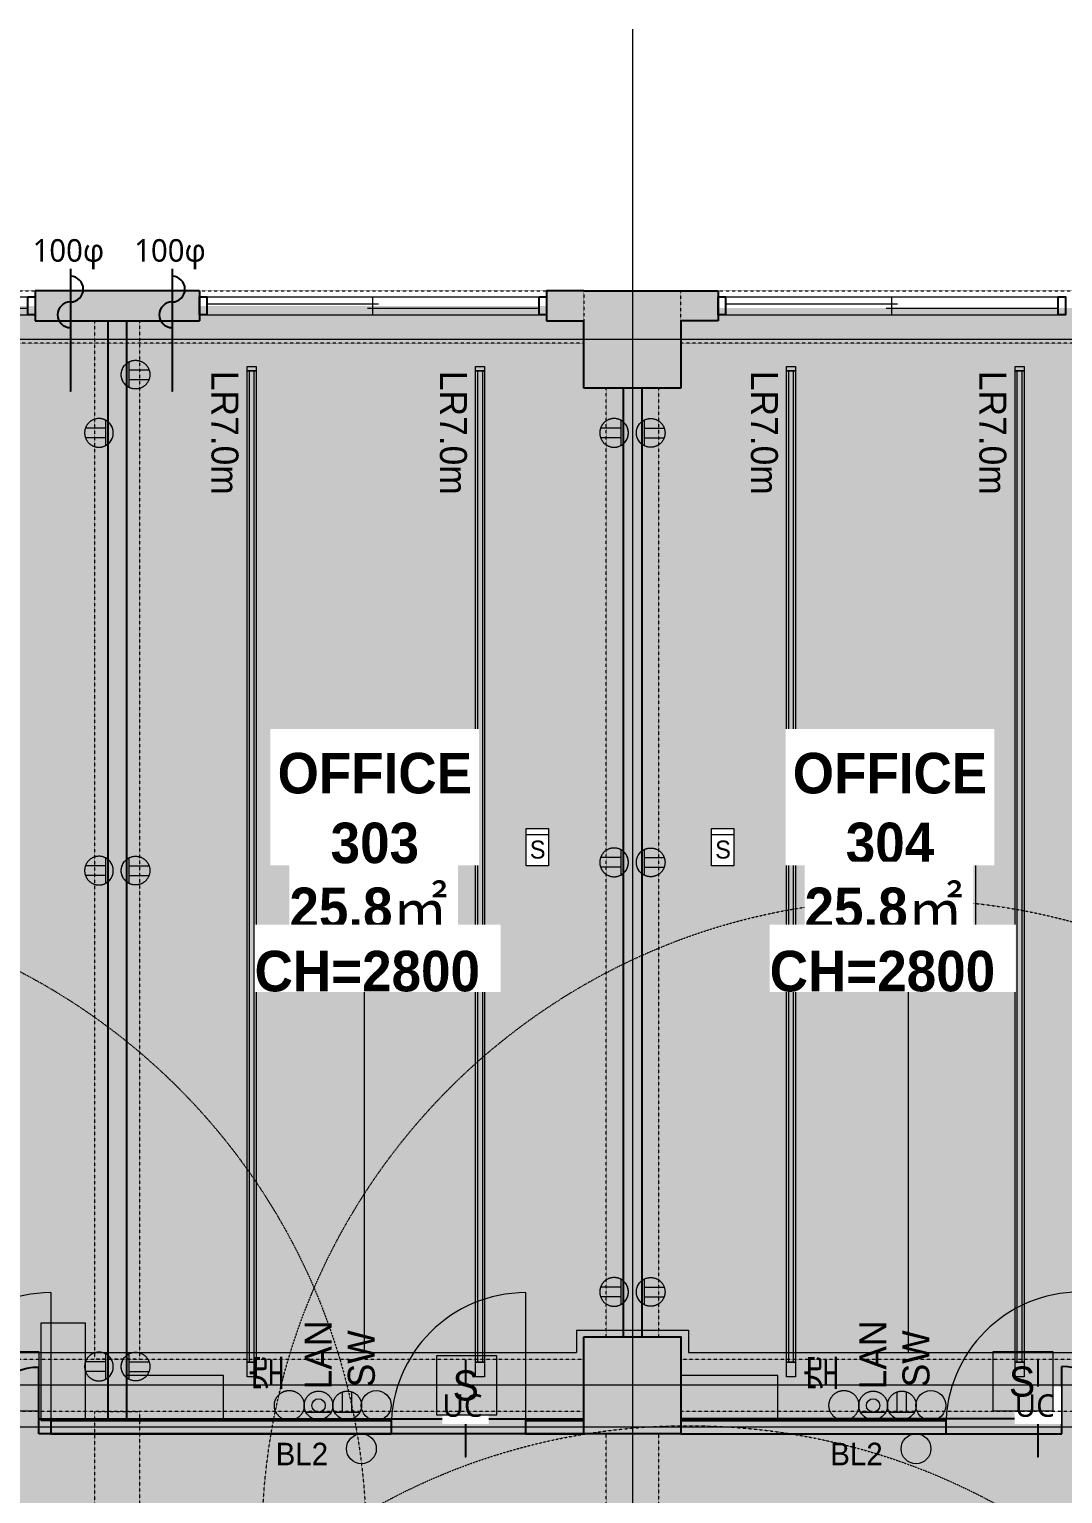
# Model space of a CAD drawing. Header units: millimetres. Extents: x -376000 to 292178, y -193032 to 188048.
# Drawn here: x -72068 to -65147, y 63123 to 72925 of the extents above; entities that cross this region are included whole.
import ezdxf

# ---------------------------------------------------------------- set-up
doc = ezdxf.new("R2010")
doc.units = ezdxf.units.MM
for name, pattern in [('VW-01 短破線', [2.116125, 1.058062, -1.058062]), ('ラインタイプ-1', [2.116531, 1.058062, -1.058469]), ('ラインタイプ-28', [1.058161, 0.705383, -0.352778]), ('ラインタイプ-6', [5.291531, 3.175, -1.058062, 0.352704, -0.705764])]:
    doc.linetypes.add(name, pattern=pattern)
for name, color, linetype, lineweight, true_color in [('02_0.25', 1, 'Continuous', 25, 0xff0000), ('03_0.15', 7, 'Continuous', 15, 0x990099), ('04_0.10', 7, 'Continuous', 9, 0x0099ff), ('05_0.05点線', 9, 'ラインタイプ-28', 5, 0x808080), ('06一点鎖線', 7, 'ラインタイプ-6', 9, 0x9999ff), ('08_ハッチ・色', 7, 'Continuous', 5, 0x888888)]:
    doc.layers.add(name, color=color, linetype=linetype, lineweight=lineweight, true_color=true_color)
for name, color, linetype, lineweight in [('02_既存平面-内部建具・サッシ', 7, 'Continuous', 18), ('07_文字・記号', 7, 'Continuous', 9), ('_セキュリティー (2D)', 7, 'Continuous', 5), ('_塗（エリア） (2D)', 7, 'Continuous', 5), ('_塗（壁） (2D)', 7, 'Continuous', 5), ('_天井プロット (2D)', 7, 'Continuous', 5), ('_平面図(既存部) (2D)', 7, 'Continuous', 5), ('_平面図（新設） (2D)', 7, 'Continuous', 5), ('_文字・記号 (2D)', 7, 'Continuous', 5), ('_梁 (2D)', 7, 'Continuous', 5), ('_給排水ガス (2D)', 7, 'Continuous', 5), ('_解体部 (2D)', 7, 'Continuous', 5), ('一般', 7, 'Continuous', 5), ('天伏図', 7, 'Continuous', 5)]:
    doc.layers.add(name, color=color, linetype=linetype, lineweight=lineweight)
doc.styles.add('Yu Gothic UI Semilight', font='Yu Gothic UI Semilight.ttf')
doc.styles.add('ＭＳ Ｐゴシック', font='MS PGothic.ttf')
doc.styles.add('ＭＳ Ｐゴシック (bold)', font='')
doc.styles.get('ＭＳ Ｐゴシック (bold)').set_extended_font_data('ＭＳ Ｐゴシック', bold=True)

# ---------------------------------------------------------------- blocks, each defined once
blk = doc.blocks.new('給排水ガス (2D)')
at = {"layer": '07_文字・記号', "color": 5, "lineweight": 18, "true_color": 0x0000ff}
for p, q in [((-69824.3, 66831.1), (-69824.3, 64068.2)), ((-66180.9, 66831.1), (-66180.9, 64068.2)), ((-68403.7, 64218.2), (-67653.7, 64218.2)), ((-68403.7, 64218.2), (-68403.7, 64068.2)), ((-67653.7, 64218.2), (-67653.7, 64068.2)), ((-74203.7, 64068.2), (-68403.7, 64068.2)), ((-67653.7, 64068.2), (-63948, 64068.2))]:
    blk.add_line(p, q, dxfattribs=at)
blk = doc.blocks.new('塗（エリア） (2D)')
at = {"layer": '08_ハッチ・色', "linetype": 'Continuous', "lineweight": 0, "true_color": 0x98d8ff, "transparency": 33554559}
for points in [[(-74928.7, 71073.6), (-71478.7, 71073.6), (-71478.7, 63568.6), (-74928.7, 63568.6)], [(-71478.7, 71073.6), (-68028.7, 71073.6), (-68028.7, 63568.6), (-71478.7, 63568.6)], [(-68028.7, 71058.6), (-64578.7, 71058.6), (-64578.7, 63568.6), (-68028.7, 63568.6)]]:
    blk.add_hatch(color=141, dxfattribs=at).paths.add_polyline_path(points)
at = {"layer": '08_ハッチ・色', "linetype": 'Continuous', "lineweight": 0, "true_color": 0xd9d2ae, "transparency": 33554559}
blk.add_hatch(color=9, dxfattribs=at).paths.add_polyline_path([(-80628.7, 63568.6), (-80628.7, 63568.6), (-80628.7, 65273.6), (-79028.7, 65273.6), (-79028.7, 63568.6), (-61391.2, 63568.6), (-61397.5, 67757), (-59260, 67757), (-59253.7, 65248.6), (-57028.7, 65248.6), (-57028.7, 65248.6), (-54053.7, 65248.6), (-54053.7, 63528.1), (-54028.7, 63528.1), (-54028.7, 61728.1), (-80628.7, 61728.1)])
blk = doc.blocks.new('塗（壁） (2D)')
at = {"layer": '02_0.25', "linetype": 'Continuous', "lineweight": 0, "true_color": 0xaaaaaa}
for points in [[(-72028.7, 70973.6), (-72028.7, 71173.6), (-70928.7, 71173.6), (-70928.7, 70973.6)], [(-68603.7, 70973.6), (-68603.7, 71173.6), (-68353.7, 71173.6), (-68353.7, 70973.6)], [(-68353.7, 71173.6), (-67703.7, 71173.6), (-67703.7, 70523.6), (-68353.7, 70523.6)], [(-67703.7, 70973.6), (-67703.7, 71173.6), (-67453.7, 71173.6), (-67453.7, 70973.6)], [(-68353.7, 64173.6), (-67703.7, 64173.6), (-67703.7, 63523.6), (-68353.7, 63523.6)]]:
    blk.add_hatch(color=253, dxfattribs=at).paths.add_polyline_path(points)
at = {"layer": '08_ハッチ・色', "linetype": 'Continuous', "lineweight": 0}
for points in [[(-71541.2, 70973.6), (-71416.2, 70973.6), (-71416.2, 63613.6), (-71541.2, 63613.6)], [(-68091.2, 70523.6), (-67966.2, 70523.6), (-67966.2, 64173.6), (-68091.2, 64173.6)]]:
    blk.add_hatch(color=120, dxfattribs=at).paths.add_polyline_path(points)
at = {"layer": '02_0.25', "flags": 128}
blk.add_lwpolyline([(-68353.7, 64173.6), (-67703.7, 64173.6), (-67703.7, 63523.6), (-68353.7, 63523.6)], close=True, dxfattribs=at)
at = {"layer": '08_ハッチ・色', "color": 141}
for points in [[(-69643.7, 63523.6), (-69643.7, 63613.6), (-71923.7, 63523.6), (-71923.7, 63613.6)], [(-68353.7, 63523.6), (-68353.7, 63613.6), (-68743.7, 63523.6), (-68743.7, 63613.6)], [(-65929.3, 63523.6), (-65929.3, 63613.6), (-67703.7, 63523.6), (-67703.7, 63613.6)]]:
    blk.add_solid(points, dxfattribs=at)
blk = doc.blocks.new('グループ-31')
at = {"layer": '02_0.25', "flags": 128}
for points in [[(-1162.5, 60), (-1113.1, 60), (-1113.1, -60), (-1162.5, -60)], [(1113.1, 60), (1162.5, 60), (1162.5, -60), (1113.1, -60)]]:
    blk.add_lwpolyline(points, close=True, dxfattribs=at)
at = {"layer": '03_0.15'}
for p, q in [((-1113.1, 15), (37, 15)), ((0, -60), (0, 60)), ((-37, -15), (1113.1, -15))]:
    blk.add_line(p, q, dxfattribs=at)
at = {"layer": '04_0.10'}
for p, q in [((-1113.1, 60), (1113.1, 60)), ((-1113.1, -60), (1113.1, -60))]:
    blk.add_line(p, q, dxfattribs=at)
blk = doc.blocks.new('シンボル-2')
at = {"layer": '02_0.25', "color": 7}
blk.add_blockref('グループ-31', (0, 0), dxfattribs=at)
blk = doc.blocks.new('平面図(既存部) (2D)')
at = {"layer": '02_0.25'}
for p, q in [((-72028.728, 71173.559), (-72028.728, 70973.559)), ((-70928.728, 71173.559), (-72028.728, 71173.559)), ((-70928.728, 71173.559), (-70928.728, 70973.559)), ((-68603.728, 71173.559), (-68603.728, 70973.559)), ((-68353.728, 71173.559), (-68603.728, 71173.559)), ((-68353.728, 71173.559), (-67703.728, 71173.559)), ((-67703.728, 71173.559), (-67453.728, 71173.559)), ((-67453.728, 71173.559), (-67453.728, 70973.559)), ((-72028.728, 70973.559), (-70928.728, 70973.559)), ((-68603.728, 70973.559), (-68353.728, 70973.559)), ((-68353.342, 70523.559), (-68353.728, 70973.559)), ((-67453.728, 70973.559), (-67703.728, 70973.559)), ((-67703.728, 70973.559), (-67703.728, 70523.559)), ((-67703.728, 70523.559), (-68353.342, 70523.559)), ((-68353.342, 63523.559), (-68353.728, 64173.559)), ((-68353.728, 64173.559), (-67703.728, 64173.559)), ((-67703.728, 64173.559), (-67703.728, 63523.559)), ((-67703.728, 63523.559), (-68353.342, 63523.559))]:
    blk.add_line(p, q, dxfattribs=at)
at = {"layer": '06一点鎖線'}
for p, q in [((-68028.728, 72925.18), (-68028.728, 54925.18)), ((-50528.728, 70848.559), (-85528.728, 70848.559)), ((-50528.728, 63848.559), (-85528.728, 63848.559)), ((-50528.728, 63568.559), (-85528.728, 63568.559))]:
    blk.add_line(p, q, dxfattribs=at)
at = {"layer": '04_0.10', "color": 7}
for p in [(-73191.228, 71073.559), (-69766.228, 71073.559), (-66291.228, 71073.559)]:
    blk.add_blockref('シンボル-2', p, dxfattribs=at)
blk = doc.blocks.new('解体部 (2D)')
at = {"layer": '02_0.25'}
for p, q in [((-72003.342, 63568.559), (-72003.342, 63968.559)), ((-65153.728, 63573.559), (-65153.728, 63973.559)), ((-72003.342, 63523.559), (-72003.342, 63623.559)), ((-72003.342, 63623.559), (-68353.342, 63623.559)), ((-65153.728, 63623.559), (-67703.728, 63623.559)), ((-65153.728, 63523.559), (-65153.728, 63623.559)), ((-68353.342, 63523.559), (-72003.342, 63523.559)), ((-67703.728, 63523.559), (-65153.728, 63523.559))]:
    blk.add_line(p, q, dxfattribs=at)
for centre, start, end in [((-72003.342, 63568.559), 90, 180), ((-65153.728, 63573.559), 0, 90)]:
    blk.add_arc(centre, 400, start, end, dxfattribs=at)
blk = doc.blocks.new('グループ-460')
at = {"layer": '04_0.10'}
blk.add_line((-71923.7, 64468.6), (-71923.7, 63568.6), dxfattribs=at)
blk.add_arc((-71923.7, 63568.6), 900, 90, 180, dxfattribs=at)
blk = doc.blocks.new('グループ-461')
at = {"layer": '04_0.10'}
blk.add_line((-68743.7, 64468.6), (-68743.7, 63568.6), dxfattribs=at)
blk.add_arc((-68743.7, 63568.6), 900, 90, 180, dxfattribs=at)
blk = doc.blocks.new('グループ-462')
at = {"layer": '04_0.10'}
blk.add_line((-65029.3, 64473.1), (-65029.3, 63573.1), dxfattribs=at)
blk.add_arc((-65029.3, 63573.1), 900, 90, 180, dxfattribs=at)
blk = doc.blocks.new('平面図（新設） (2D)')
at = {"layer": '02_0.25'}
for p, q in [((-71541.228, 70973.559), (-71541.228, 63613.559)), ((-71416.228, 70973.559), (-71416.228, 63613.559)), ((-68091.228, 70523.559), (-68091.228, 64173.559)), ((-67966.228, 70523.559), (-67966.228, 64173.559)), ((-71923.728, 63613.559), (-71923.728, 63523.559)), ((-71923.728, 63613.559), (-69643.728, 63613.559)), ((-71923.728, 63523.559), (-69643.728, 63523.559)), ((-69643.728, 63613.559), (-69643.728, 63523.559)), ((-68743.728, 63613.559), (-68743.728, 63523.559)), ((-68743.728, 63613.559), (-68353.728, 63613.559)), ((-68743.728, 63523.559), (-68353.728, 63523.559)), ((-67703.728, 63613.559), (-65929.302, 63613.559)), ((-67703.728, 63523.559), (-65929.302, 63523.559)), ((-65929.302, 63613.703), (-65929.302, 63523.703))]:
    blk.add_line(p, q, dxfattribs=at)
at = {"layer": '04_0.10'}
for name in ['グループ-460', 'グループ-461', 'グループ-462']:
    blk.add_blockref(name, (0, 0), dxfattribs=at)
blk = doc.blocks.new('LR4m')
at = {"layer": '07_文字・記号', "color": 160, "linetype": 'Continuous', "lineweight": 5, "true_color": 0x003dff, "transparency": 33554687, "flags": 128}
for points in [[(47.5, 4945), (47.5, 5045), (107.5, 5045), (107.5, 4945)], [(47.5, -1690), (47.5, 4945), (107.5, 4945), (107.5, -1690)], [(62.5, -1690), (62.5, 4945), (92.5, 4945), (92.5, -1690)], [(47.5, -1720), (47.5, -1690), (107.5, -1690), (107.5, -1720)]]:
    blk.add_lwpolyline(points, close=True, dxfattribs=at)
at = {"layer": '07_文字・記号', "color": 160, "true_color": 0x003dff, "insert": (257.4, -1275), "char_height": 180.91, "attachment_point": 5, "rotation": 90, "line_spacing_factor": 1.007907, "style": 'ＭＳ Ｐゴシック'}
blk.add_mtext('LR7.0m', dxfattribs=at)
blk = doc.blocks.new('新規分電盤')
at = {"layer": '07_文字・記号', "linetype": 'Continuous', "lineweight": 0, "transparency": 33554687}
blk.add_hatch(color=140, dxfattribs=at).paths.add_polyline_path([(-325, 150), (325, 150), (325, -150), (-325, -150)])
at = {"layer": '07_文字・記号', "color": 7, "linetype": 'Continuous', "lineweight": 5, "transparency": 33554687, "flags": 128}
blk.add_lwpolyline([(-325, 150), (325, 150), (325, -150), (-325, -150)], close=True, dxfattribs=at)
at = {"layer": '07_文字・記号', "color": 7, "linetype": 'Continuous', "lineweight": 5, "transparency": 33554687}
blk.add_solid([(325, -150), (325, 150), (-325, -150)], dxfattribs=at)
blk = doc.blocks.new('2口コンセント')
at = {"layer": '07_文字・記号', "linetype": 'Continuous', "lineweight": 0, "true_color": 0x63c3ff}
blk.add_hatch(color=151, dxfattribs=at).paths.add_polyline_path([(96, 0), (95.8, -6.4), (95.2, -12.6), (94.2, -18.8), (92.8, -24.9), (91, -30.8), (88.8, -36.6), (86.2, -42.4), (83.1, -48), (79.8, -53.4), (76.1, -58.5), (72.2, -63.4), (67.9, -67.9), (63.4, -72.2), (58.5, -76.1), (53.4, -79.8), (48, -83.1), (42.4, -86.2), (36.6, -88.8), (30.8, -91), (24.9, -92.8), (18.8, -94.2), (12.6, -95.2), (6.4, -95.8), (0, -96), (-6.4, -95.8), (-12.6, -95.2), (-18.8, -94.2), (-24.9, -92.8), (-30.8, -91), (-36.6, -88.8), (-42.4, -86.2), (-48, -83.1), (-53.4, -79.8), (-58.5, -76.1), (-63.4, -72.2), (-67.9, -67.9), (-72.2, -63.4), (-76.1, -58.5), (-79.8, -53.4), (-83.1, -48), (-86.2, -42.4), (-88.8, -36.6), (-91, -30.8), (-92.8, -24.9), (-94.2, -18.8), (-95.2, -12.6), (-95.8, -6.4), (-96, 0), (-95.8, 6.4), (-95.2, 12.6), (-94.2, 18.8), (-92.8, 24.9), (-91, 30.8), (-88.8, 36.6), (-86.2, 42.4), (-83.1, 48), (-79.8, 53.4), (-76.1, 58.5), (-72.2, 63.4), (-67.9, 67.9), (-63.4, 72.2), (-58.5, 76.1), (-53.4, 79.8), (-48, 83.1), (-42.4, 86.2), (-36.6, 88.8), (-30.8, 91), (-24.9, 92.8), (-18.8, 94.2), (-12.6, 95.2), (-6.4, 95.8), (0, 96), (6.4, 95.8), (12.6, 95.2), (18.8, 94.2), (24.9, 92.8), (30.8, 91), (36.6, 88.8), (42.4, 86.2), (48, 83.1), (53.4, 79.8), (58.5, 76.1), (63.4, 72.2), (67.9, 67.9), (72.2, 63.4), (76.1, 58.5), (79.8, 53.4), (83.1, 48), (86.2, 42.4), (88.8, 36.6), (91, 30.8), (92.8, 24.9), (94.2, 18.8), (95.2, 12.6), (95.8, 6.4)])
at = {"layer": '07_文字・記号', "linetype": 'Continuous', "lineweight": 0}
h = blk.add_hatch(color=7, dxfattribs=at)
edge = h.paths.add_edge_path()
edge.add_arc((0, 0), 96, 27.81814, 90)
edge.add_arc((0, 0), 96, 90, 152.18186)
edge.add_line((-84.9, 44.8), (84.9, 44.8))
at = {"layer": '07_文字・記号', "color": 7, "linetype": 'Continuous', "lineweight": 5}
for p, q in [((-32, 44.8), (-32, -90.5)), ((32, 44.8), (32, -90.5))]:
    blk.add_line(p, q, dxfattribs=at)
at = {"layer": '07_文字・記号', "color": 7, "linetype": 'Continuous', "lineweight": 5, "flags": 128}
blk.add_lwpolyline([(84.9, 44.8, 0.278179), (0, 96, 0.278179), (-84.9, 44.8), (84.9, 44.8)], format="xyb", close=True, dxfattribs=at)
at = {"layer": '07_文字・記号', "color": 7, "linetype": 'Continuous', "lineweight": 5}
blk.add_open_spline([(96, 0), (96, -25.7), (70.3, -70.3), (25.7, -96), (-25.7, -96), (-70.3, -70.3), (-96, -25.7), (-96, 25.7), (-70.3, 70.3), (-25.7, 96), (25.7, 96), (70.3, 70.3), (96, 25.7), (96, 0)], degree=2, dxfattribs=at)
blk = doc.blocks.new('グループ-1166')
at = {"layer": '07_文字・記号', "linetype": 'Continuous', "lineweight": 0, "true_color": 0x02abea}
blk.add_hatch(color=140, dxfattribs=at).paths.add_polyline_path([(-450, 450), (450, 450), (450, -450), (-450, -450)])
at = {"layer": '07_文字・記号'}
for p, q in [((-427.7, 409.5), (-427.7, -409.5)), ((409.7, 427.5), (-409.7, 427.5)), ((0, -409.5), (0, 409.5)), ((427.7, -409.5), (427.7, 409.5)), ((270.1, 355.5), (-270.1, 355.5)), ((-355.6, 270), (-355.6, -270)), ((355.6, 270), (355.6, -270)), ((409.7, 0), (-409.7, 0)), ((270.1, -355.5), (-270.1, -355.5)), ((409.7, -427.5), (-409.7, -427.5))]:
    blk.add_line(p, q, dxfattribs=at)
at = {"layer": '07_文字・記号', "flags": 128}
blk.add_lwpolyline([(-450, 450), (450, 450), (450, -450), (-450, -450)], close=True, dxfattribs=at)
for points in [[(-409.7, 427.5, 0.198861), (-422.4, 422.3, 0.198934), (-427.7, 409.5)], [(-409.7, 427.5, 0.414132), (-427.7, 409.5), (-427.7, -409.5)], [(427.7, 409.5, 0.414296), (409.7, 427.5), (-409.7, 427.5)], [(427.7, 409.5, 0.198964), (422.4, 422.3, 0.198891), (409.7, 427.5)], [(409.7, -427.5, 0.414132), (427.7, -409.5), (427.7, 409.5)], [(-427.7, -409.5, 0.198964), (-422.4, -422.3, 0.198891), (-409.7, -427.5)], [(-427.7, -409.5, 0.198964), (-422.4, -422.3, 0.198891), (-409.7, -427.5)], [(-427.7, -409.5, 0.414296), (-409.7, -427.5), (409.7, -427.5)], [(409.7, -427.5, 0.198861), (422.4, -422.3, 0.198934), (427.7, -409.5)]]:
    blk.add_lwpolyline(points, format="xyb", dxfattribs=at)
at = {"layer": '07_文字・記号', "insert": (0, 237.6), "char_height": 1.51, "attachment_point": 2, "line_spacing_factor": 0.99804, "style": 'ＭＳ Ｐゴシック'}
blk.add_mtext('AC', dxfattribs=at)
blk = doc.blocks.new('シンボル-5')
at = {"layer": '07_文字・記号'}
blk.add_blockref('グループ-1166', (0, 0), dxfattribs=at)
blk = doc.blocks.new('グループ-1203')
at = {"color": 255, "linetype": 'Continuous', "lineweight": 5}
blk.add_wipeout([(-68740, 67576.1), (-68590, 67576.1), (-68590, 67326.1), (-68740, 67326.1)], dxfattribs=at).dxf.layer = '天伏図'
at = {"layer": '天伏図', "color": 82, "linetype": 'Continuous', "lineweight": 5, "true_color": 0x1ade00}
blk.add_line((-68740, 67535), (-68590, 67535), dxfattribs=at)
at = {"layer": '天伏図', "color": 82, "linetype": 'Continuous', "lineweight": 5, "true_color": 0x1ade00, "flags": 128}
blk.add_lwpolyline([(-68740, 67576.1), (-68590, 67576.1), (-68590, 67326.1), (-68740, 67326.1)], close=True, dxfattribs=at)
at = {"layer": '天伏図', "color": 82, "true_color": 0x1ade00, "insert": (-68715.9, 67494.7), "char_height": 120.6, "attachment_point": 1, "line_spacing_factor": 1.006145, "style": 'ＭＳ Ｐゴシック'}
blk.add_mtext('S', dxfattribs=at)
blk = doc.blocks.new('グループ-1204')
at = {"color": 255, "linetype": 'Continuous', "lineweight": 5}
blk.add_wipeout([(-67498.5, 67576.1), (-67348.5, 67576.1), (-67348.5, 67326.1), (-67498.5, 67326.1)], dxfattribs=at).dxf.layer = '天伏図'
at = {"layer": '天伏図', "color": 82, "linetype": 'Continuous', "lineweight": 5, "true_color": 0x1ade00}
blk.add_line((-67498.5, 67535), (-67348.5, 67535), dxfattribs=at)
at = {"layer": '天伏図', "color": 82, "linetype": 'Continuous', "lineweight": 5, "true_color": 0x1ade00, "flags": 128}
blk.add_lwpolyline([(-67498.5, 67576.1), (-67348.5, 67576.1), (-67348.5, 67326.1), (-67498.5, 67326.1)], close=True, dxfattribs=at)
at = {"layer": '天伏図', "color": 82, "true_color": 0x1ade00, "insert": (-67474.5, 67494.7), "char_height": 120.6, "attachment_point": 1, "line_spacing_factor": 1.006145, "style": 'ＭＳ Ｐゴシック'}
blk.add_mtext('S', dxfattribs=at)
blk = doc.blocks.new('グループ-1288')
at = {"layer": '07_文字・記号', "linetype": 'Continuous', "lineweight": 0, "true_color": 0x63c3ff}
blk.add_hatch(color=151, dxfattribs=at).paths.add_polyline_path([(-66320.3, 63713.6), (-66320.5, 63719.9), (-66321.1, 63726.2), (-66322.1, 63732.4), (-66323.5, 63738.4), (-66325.3, 63744.4), (-66327.5, 63750.2), (-66330.2, 63755.9), (-66333.2, 63761.6), (-66336.5, 63767), (-66340.2, 63772.1), (-66344.1, 63776.9), (-66348.4, 63781.5), (-66352.9, 63785.7), (-66357.8, 63789.7), (-66362.9, 63793.3), (-66368.3, 63796.7), (-66373.9, 63799.7), (-66379.7, 63802.3), (-66385.5, 63804.5), (-66391.4, 63806.3), (-66397.5, 63807.8), (-66403.7, 63808.8), (-66409.9, 63809.4), (-66416.3, 63809.6), (-66422.7, 63809.4), (-66428.9, 63808.8), (-66435.1, 63807.8), (-66441.2, 63806.3), (-66447.1, 63804.5), (-66452.9, 63802.3), (-66458.7, 63799.7), (-66464.3, 63796.7), (-66469.7, 63793.3), (-66474.9, 63789.7), (-66479.7, 63785.7), (-66484.2, 63781.5), (-66488.5, 63776.9), (-66492.4, 63772.1), (-66496.1, 63767), (-66499.4, 63761.6), (-66502.5, 63755.9), (-66505.1, 63750.2), (-66507.3, 63744.4), (-66509.1, 63738.4), (-66510.5, 63732.4), (-66511.5, 63726.2), (-66512.1, 63719.9), (-66512.3, 63713.6), (-66512.1, 63707.2), (-66511.5, 63700.9), (-66510.5, 63694.8), (-66509.1, 63688.7), (-66507.3, 63682.8), (-66505.1, 63676.9), (-66502.5, 63671.2), (-66499.4, 63665.6), (-66496.1, 63660.1), (-66492.4, 63655), (-66488.5, 63650.2), (-66484.2, 63645.6), (-66479.7, 63641.4), (-66474.9, 63637.4), (-66469.7, 63633.8), (-66464.3, 63630.4), (-66458.7, 63627.4), (-66452.9, 63624.8), (-66447.1, 63622.6), (-66441.2, 63620.8), (-66435.1, 63619.4), (-66428.9, 63618.4), (-66422.7, 63617.8), (-66416.3, 63617.6), (-66409.9, 63617.8), (-66403.7, 63618.4), (-66397.5, 63619.4), (-66391.4, 63620.8), (-66385.5, 63622.6), (-66379.7, 63624.8), (-66373.9, 63627.4), (-66368.3, 63630.4), (-66362.9, 63633.8), (-66357.8, 63637.4), (-66352.9, 63641.4), (-66348.4, 63645.6), (-66344.1, 63650.2), (-66340.2, 63655), (-66336.5, 63660.1), (-66333.2, 63665.6), (-66330.2, 63671.2), (-66327.5, 63676.9), (-66325.3, 63682.8), (-66323.5, 63688.7), (-66322.1, 63694.8), (-66321.1, 63700.9), (-66320.5, 63707.2)])
at = {"layer": '07_文字・記号', "linetype": 'Continuous', "lineweight": 0}
h = blk.add_hatch(color=7, dxfattribs=at)
edge = h.paths.add_edge_path()
edge.add_arc((-66416.3, 63713.6), 96, 270, 332.18186, ccw=False)
edge.add_arc((-66416.3, 63713.6), 96, 207.81814, 270, ccw=False)
edge.add_line((-66501.2, 63668.8), (-66331.4, 63668.8))
at = {"layer": '07_文字・記号', "color": 7, "linetype": 'Continuous', "lineweight": 5, "flags": 128}
blk.add_lwpolyline([(-66331.4, 63668.8, -0.278179), (-66416.3, 63617.6, -0.278179), (-66501.2, 63668.8), (-66331.4, 63668.8)], format="xyb", close=True, dxfattribs=at)
at = {"layer": '07_文字・記号', "color": 7, "linetype": 'Continuous', "lineweight": 5, "transparency": 33554687}
blk.add_circle((-66416.3, 63713.6), 44.8, dxfattribs=at)
at = {"layer": '07_文字・記号', "color": 7, "linetype": 'Continuous', "lineweight": 5}
blk.add_open_spline([(-66320.3, 63713.6), (-66320.3, 63739.3), (-66346, 63783.8), (-66390.6, 63809.6), (-66442, 63809.6), (-66486.6, 63783.8), (-66512.3, 63739.3), (-66512.3, 63687.8), (-66486.6, 63643.3), (-66442, 63617.6), (-66390.6, 63617.6), (-66346, 63643.3), (-66320.3, 63687.8), (-66320.3, 63713.6)], degree=2, dxfattribs=at)
at = {"layer": '一般', "color": 7, "transparency": 33554687, "insert": (-66508.8, 63821.1), "char_height": 180.91, "attachment_point": 1, "rotation": 90, "line_spacing_factor": 1.007907, "style": 'ＭＳ Ｐゴシック'}
blk.add_mtext('LAN', dxfattribs=at)
blk = doc.blocks.new('グループ-1289')
at = {"layer": '07_文字・記号', "linetype": 'Continuous', "lineweight": 0, "true_color": 0x63c3ff}
blk.add_hatch(color=151, dxfattribs=at).paths.add_polyline_path([(-66512.3, 63713.6), (-66512.5, 63720.2), (-66513.1, 63726.7), (-66514.2, 63733.2), (-66515.7, 63739.5), (-66517.5, 63745.7), (-66519.8, 63751.7), (-66522.6, 63757.7), (-66525.7, 63763.6), (-66529.2, 63769.2), (-66533, 63774.5), (-66537.1, 63779.6), (-66541.6, 63784.3), (-66546.3, 63788.7), (-66551.3, 63792.9), (-66556.7, 63796.7), (-66562.3, 63800.2), (-66568.2, 63803.3), (-66574.1, 63806), (-66580.2, 63808.3), (-66586.4, 63810.2), (-66592.7, 63811.7), (-66599.1, 63812.7), (-66605.7, 63813.3), (-66612.3, 63813.6), (-66618.9, 63813.3), (-66625.5, 63812.7), (-66631.9, 63811.7), (-66638.2, 63810.2), (-66644.4, 63808.3), (-66650.5, 63806), (-66656.4, 63803.3), (-66662.3, 63800.2), (-66668, 63796.7), (-66673.3, 63792.9), (-66678.3, 63788.7), (-66683.1, 63784.3), (-66687.5, 63779.6), (-66691.6, 63774.5), (-66695.4, 63769.2), (-66698.9, 63763.6), (-66702, 63757.7), (-66704.8, 63751.7), (-66707.1, 63745.7), (-66709, 63739.5), (-66710.4, 63733.2), (-66711.5, 63726.7), (-66712.1, 63720.2), (-66712.3, 63713.6), (-66712.1, 63706.9), (-66711.5, 63700.4), (-66710.4, 63694), (-66709, 63687.7), (-66707.1, 63681.5), (-66704.8, 63675.4), (-66702, 63669.4), (-66698.9, 63663.6), (-66695.4, 63657.9), (-66691.6, 63652.6), (-66687.5, 63647.5), (-66683.1, 63642.8), (-66678.3, 63638.4), (-66673.3, 63634.3), (-66668, 63630.5), (-66662.3, 63627), (-66656.4, 63623.8), (-66650.5, 63621.1), (-66644.4, 63618.8), (-66638.2, 63616.9), (-66631.9, 63615.4), (-66625.5, 63614.4), (-66618.9, 63613.8), (-66612.3, 63613.6), (-66605.7, 63613.8), (-66599.1, 63614.4), (-66592.7, 63615.4), (-66586.4, 63616.9), (-66580.2, 63618.8), (-66574.1, 63621.1), (-66568.2, 63623.8), (-66562.3, 63627), (-66556.7, 63630.5), (-66551.3, 63634.3), (-66546.3, 63638.4), (-66541.6, 63642.8), (-66537.1, 63647.5), (-66533, 63652.6), (-66529.2, 63657.9), (-66525.7, 63663.6), (-66522.6, 63669.4), (-66519.8, 63675.4), (-66517.5, 63681.5), (-66515.7, 63687.7), (-66514.2, 63694), (-66513.1, 63700.4), (-66512.5, 63706.9)])
at = {"layer": '07_文字・記号', "color": 7, "lineweight": 5}
blk.add_open_spline([(-66512.3, 63713.6), (-66512.3, 63740.4), (-66539.1, 63786.8), (-66585.5, 63813.6), (-66639.1, 63813.6), (-66685.5, 63786.8), (-66712.3, 63740.4), (-66712.3, 63686.8), (-66685.5, 63640.4), (-66639.1, 63613.6), (-66585.5, 63613.6), (-66539.1, 63640.4), (-66512.3, 63686.8), (-66512.3, 63713.6)], degree=2, dxfattribs=at)
at = {"layer": '一般', "color": 7, "transparency": 33554687, "insert": (-66851.3, 63808.6), "char_height": 180.9, "attachment_point": 1, "rotation": 90, "line_spacing_factor": 1.007907, "style": 'ＭＳ Ｐゴシック'}
blk.add_mtext('空', dxfattribs=at)
blk = doc.blocks.new('グループ-1290')
at = {"layer": '07_文字・記号', "linetype": 'Continuous', "lineweight": 0, "true_color": 0x63c3ff}
blk.add_hatch(color=151, dxfattribs=at).paths.add_polyline_path([(-70034.7, 63713.6), (-70034.9, 63719.9), (-70035.5, 63726.2), (-70036.5, 63732.4), (-70037.9, 63738.4), (-70039.8, 63744.4), (-70042, 63750.2), (-70044.6, 63755.9), (-70047.6, 63761.6), (-70051, 63767), (-70054.6, 63772.1), (-70058.6, 63776.9), (-70062.8, 63781.5), (-70067.3, 63785.7), (-70072.2, 63789.7), (-70077.3, 63793.3), (-70082.7, 63796.7), (-70088.4, 63799.7), (-70094.1, 63802.3), (-70099.9, 63804.5), (-70105.9, 63806.3), (-70111.9, 63807.8), (-70118.1, 63808.8), (-70124.4, 63809.4), (-70130.7, 63809.6), (-70137.1, 63809.4), (-70143.4, 63808.8), (-70149.5, 63807.8), (-70155.6, 63806.3), (-70161.5, 63804.5), (-70167.4, 63802.3), (-70173.1, 63799.7), (-70178.7, 63796.7), (-70184.2, 63793.3), (-70189.3, 63789.7), (-70194.1, 63785.7), (-70198.7, 63781.5), (-70202.9, 63776.9), (-70206.8, 63772.1), (-70210.5, 63767), (-70213.9, 63761.6), (-70216.9, 63755.9), (-70219.5, 63750.2), (-70221.7, 63744.4), (-70223.5, 63738.4), (-70224.9, 63732.4), (-70225.9, 63726.2), (-70226.5, 63719.9), (-70226.7, 63713.6), (-70226.5, 63707.2), (-70225.9, 63700.9), (-70224.9, 63694.8), (-70223.5, 63688.7), (-70221.7, 63682.8), (-70219.5, 63676.9), (-70216.9, 63671.2), (-70213.9, 63665.6), (-70210.5, 63660.1), (-70206.8, 63655), (-70202.9, 63650.2), (-70198.7, 63645.6), (-70194.1, 63641.4), (-70189.3, 63637.4), (-70184.2, 63633.8), (-70178.7, 63630.4), (-70173.1, 63627.4), (-70167.4, 63624.8), (-70161.5, 63622.6), (-70155.6, 63620.8), (-70149.5, 63619.4), (-70143.4, 63618.4), (-70137.1, 63617.8), (-70130.7, 63617.6), (-70124.4, 63617.8), (-70118.1, 63618.4), (-70111.9, 63619.4), (-70105.9, 63620.8), (-70099.9, 63622.6), (-70094.1, 63624.8), (-70088.4, 63627.4), (-70082.7, 63630.4), (-70077.3, 63633.8), (-70072.2, 63637.4), (-70067.3, 63641.4), (-70062.8, 63645.6), (-70058.6, 63650.2), (-70054.6, 63655), (-70051, 63660.1), (-70047.6, 63665.6), (-70044.6, 63671.2), (-70042, 63676.9), (-70039.8, 63682.8), (-70037.9, 63688.7), (-70036.5, 63694.8), (-70035.5, 63700.9), (-70034.9, 63707.2)])
at = {"layer": '07_文字・記号', "linetype": 'Continuous', "lineweight": 0}
h = blk.add_hatch(color=7, dxfattribs=at)
edge = h.paths.add_edge_path()
edge.add_arc((-70130.7, 63713.6), 96, 270, 332.18186, ccw=False)
edge.add_arc((-70130.7, 63713.6), 96, 207.81814, 270, ccw=False)
edge.add_line((-70215.6, 63668.8), (-70045.8, 63668.8))
at = {"layer": '07_文字・記号', "color": 7, "linetype": 'Continuous', "lineweight": 5, "flags": 128}
blk.add_lwpolyline([(-70045.8, 63668.8, -0.278179), (-70130.7, 63617.6, -0.278179), (-70215.6, 63668.8), (-70045.8, 63668.8)], format="xyb", close=True, dxfattribs=at)
at = {"layer": '07_文字・記号', "color": 7, "linetype": 'Continuous', "lineweight": 5, "transparency": 33554687}
blk.add_circle((-70130.7, 63713.6), 44.8, dxfattribs=at)
at = {"layer": '07_文字・記号', "color": 7, "linetype": 'Continuous', "lineweight": 5}
blk.add_open_spline([(-70034.7, 63713.6), (-70034.7, 63739.3), (-70060.5, 63783.8), (-70105, 63809.6), (-70156.5, 63809.6), (-70201, 63783.8), (-70226.7, 63739.3), (-70226.7, 63687.8), (-70201, 63643.3), (-70156.5, 63617.6), (-70105, 63617.6), (-70060.5, 63643.3), (-70034.7, 63687.8), (-70034.7, 63713.6)], degree=2, dxfattribs=at)
at = {"layer": '一般', "color": 7, "transparency": 33554687, "insert": (-70223.2, 63821.1), "char_height": 180.91, "attachment_point": 1, "rotation": 90, "line_spacing_factor": 1.007907, "style": 'ＭＳ Ｐゴシック'}
blk.add_mtext('LAN', dxfattribs=at)
blk = doc.blocks.new('グループ-1291')
at = {"layer": '07_文字・記号', "linetype": 'Continuous', "lineweight": 0, "true_color": 0x63c3ff}
blk.add_hatch(color=151, dxfattribs=at).paths.add_polyline_path([(-70226.7, 63713.6), (-70226.9, 63720.2), (-70227.6, 63726.7), (-70228.6, 63733.2), (-70230.1, 63739.5), (-70232, 63745.7), (-70234.3, 63751.7), (-70237, 63757.7), (-70240.1, 63763.6), (-70243.6, 63769.2), (-70247.4, 63774.5), (-70251.6, 63779.6), (-70256, 63784.3), (-70260.7, 63788.7), (-70265.7, 63792.9), (-70271.1, 63796.7), (-70276.7, 63800.2), (-70282.6, 63803.3), (-70288.6, 63806), (-70294.6, 63808.3), (-70300.8, 63810.2), (-70307.1, 63811.7), (-70313.6, 63812.7), (-70320.1, 63813.3), (-70326.7, 63813.6), (-70333.4, 63813.3), (-70339.9, 63812.7), (-70346.3, 63811.7), (-70352.6, 63810.2), (-70358.8, 63808.3), (-70364.9, 63806), (-70370.9, 63803.3), (-70376.7, 63800.2), (-70382.4, 63796.7), (-70387.7, 63792.9), (-70392.8, 63788.7), (-70397.5, 63784.3), (-70401.9, 63779.6), (-70406, 63774.5), (-70409.8, 63769.2), (-70413.3, 63763.6), (-70416.5, 63757.7), (-70419.2, 63751.7), (-70421.5, 63745.7), (-70423.4, 63739.5), (-70424.8, 63733.2), (-70425.9, 63726.7), (-70426.5, 63720.2), (-70426.7, 63713.6), (-70426.5, 63706.9), (-70425.9, 63700.4), (-70424.8, 63694), (-70423.4, 63687.7), (-70421.5, 63681.5), (-70419.2, 63675.4), (-70416.5, 63669.4), (-70413.3, 63663.6), (-70409.8, 63657.9), (-70406, 63652.6), (-70401.9, 63647.5), (-70397.5, 63642.8), (-70392.8, 63638.4), (-70387.7, 63634.3), (-70382.4, 63630.5), (-70376.7, 63627), (-70370.9, 63623.8), (-70364.9, 63621.1), (-70358.8, 63618.8), (-70352.6, 63616.9), (-70346.3, 63615.4), (-70339.9, 63614.4), (-70333.4, 63613.8), (-70326.7, 63613.6), (-70320.1, 63613.8), (-70313.6, 63614.4), (-70307.1, 63615.4), (-70300.8, 63616.9), (-70294.6, 63618.8), (-70288.6, 63621.1), (-70282.6, 63623.8), (-70276.7, 63627), (-70271.1, 63630.5), (-70265.7, 63634.3), (-70260.7, 63638.4), (-70256, 63642.8), (-70251.6, 63647.5), (-70247.4, 63652.6), (-70243.6, 63657.9), (-70240.1, 63663.6), (-70237, 63669.4), (-70234.3, 63675.4), (-70232, 63681.5), (-70230.1, 63687.7), (-70228.6, 63694), (-70227.6, 63700.4), (-70226.9, 63706.9)])
at = {"layer": '07_文字・記号', "color": 7, "lineweight": 5}
blk.add_open_spline([(-70226.7, 63713.6), (-70226.7, 63740.4), (-70253.5, 63786.8), (-70299.9, 63813.6), (-70353.5, 63813.6), (-70399.9, 63786.8), (-70426.7, 63740.4), (-70426.7, 63686.8), (-70399.9, 63640.4), (-70353.5, 63613.6), (-70299.9, 63613.6), (-70253.5, 63640.4), (-70226.7, 63686.8), (-70226.7, 63713.6)], degree=2, dxfattribs=at)
at = {"layer": '一般', "color": 7, "transparency": 33554687, "insert": (-70565.7, 63808.6), "char_height": 180.9, "attachment_point": 1, "rotation": 90, "line_spacing_factor": 1.007907, "style": 'ＭＳ Ｐゴシック'}
blk.add_mtext('空', dxfattribs=at)
blk = doc.blocks.new('天井プロット (2D)')
at = {"layer": '07_文字・記号', "linetype": 'Continuous', "lineweight": 0, "true_color": 0x0036e9}
h = blk.add_hatch(color=160, dxfattribs=at)
edge = h.paths.add_edge_path()
edge.add_arc((-69744.2, 63713.6), 100, 0, 360)
h = blk.add_hatch(color=160, dxfattribs=at)
edge = h.paths.add_edge_path()
edge.add_arc((-66029.8, 63713.6), 100, 0, 360)
at = {"layer": '02_0.25'}
for p, q in [((-71792.1, 71321), (-71792.1, 70502.8)), ((-71111.4, 71321), (-71111.4, 70502.8)), ((-69145.9, 64018.5), (-69145.9, 63368.8)), ((-65313.5, 64018.5), (-65313.5, 63368.8))]:
    blk.add_line(p, q, dxfattribs=at)
at = {"layer": '02_0.25', "lineweight": 25, "flags": 128}
for points in [[(-71791.8, 70503.8), (-71792.1, 70502.8), (-71792.3, 70503.8)], [(-71111.2, 70503.8), (-71111.4, 70502.8), (-71111.7, 70503.8)], [(-69145.7, 63369.8), (-69145.9, 63368.8), (-69146.2, 63369.8)], [(-65313.2, 63369.8), (-65313.5, 63368.8), (-65313.8, 63369.8)]]:
    blk.add_lwpolyline(points, dxfattribs=at)
at = {"layer": '02_0.25'}
for centre, start, end in [((-71792.1, 71186), 270, 90), ((-71111.4, 71186), 270, 90), ((-71792.1, 71014), 90, 270), ((-71111.4, 71014), 90, 270)]:
    blk.add_arc(centre, 86, start, end, dxfattribs=at)
at = {"layer": '07_文字・記号', "color": 100, "linetype": 'VW-01 短破線', "true_color": 0x00ff3f}
blk.add_circle((-74111.6, 62800), 4300, dxfattribs=at)
at = {"layer": '07_文字・記号', "color": 160, "true_color": 0x0036e9}
for centre in [(-69744.2, 63713.6), (-66029.8, 63713.6), (-69843.7, 63423.6), (-66129.3, 63423.6)]:
    blk.add_circle(centre, 100, dxfattribs=at)
at = {"layer": '07_文字・記号', "color": 7, "transparency": 33554687, "xscale": -1}
for name, p, rotation in [('2口コンセント', (-71356.2, 70613.6), 90), ('2口コンセント', (-67906.2, 70223.6), 90), ('2口コンセント', (-67906.2, 67348.6), 90), ('2口コンセント', (-71356.2, 67293.7), 90), ('2口コンセント', (-67906.2, 64473.6), 90), ('新規分電盤', (-71841.2, 63938.6), 270), ('2口コンセント', (-71356.2, 63973.8), 90), ('新規分電盤', (-71093.2, 63763.7), 180), ('新規分電盤', (-67378.7, 63763.7), 180), ('2口コンセント', (-69938.7, 63713.6), 180), ('2口コンセント', (-66224.3, 63713.6), 180)]:
    blk.add_blockref(name, p, dxfattribs=dict(at, rotation=rotation))
at = {"layer": '07_文字・記号', "color": 7, "rotation": 180}
for p in [(-70501.2, 68949), (-68971.2, 68949), (-66888.5, 68949), (-65358.5, 68949)]:
    blk.add_blockref('LR4m', p, dxfattribs=at)
at = {"layer": '07_文字・記号', "color": 7, "transparency": 33554687, "rotation": 270}
for p in [(-71601.2, 70223.6), (-68151.2, 70223.6), (-68151.2, 67348.6), (-71601.2, 67293.6), (-68151.2, 64473.6), (-71601.2, 63973.8)]:
    blk.add_blockref('2口コンセント', p, dxfattribs=at)
at = {"layer": '07_文字・記号', "color": 7}
for p in [(-69824.3, 67281.1), (-66180.9, 67281.1)]:
    blk.add_blockref('シンボル-5', p, dxfattribs=at)
at = {"layer": '07_文字・記号', "color": 82, "true_color": 0x1ade00, "transparency": 33554687}
for name in ['グループ-1203', 'グループ-1204']:
    blk.add_blockref(name, (0, 0), dxfattribs=at)
at = {"layer": '07_文字・記号', "color": 7, "transparency": 33554687}
for name in ['グループ-1290', 'グループ-1288', 'グループ-1291', 'グループ-1289']:
    blk.add_blockref(name, (0, 0), dxfattribs=at)
at = {"layer": '04_0.10', "char_height": 150.76, "attachment_point": 1, "line_spacing_factor": 1.005088, "style": 'Yu Gothic UI Semilight'}
for insert in [(-72045.8, 71520.4), (-71365.2, 71520.4)]:
    blk.add_mtext('100φ', dxfattribs=dict(at, insert=insert))
at = {"layer": '07_文字・記号', "color": 160, "true_color": 0x0036e9, "char_height": 180.91, "attachment_point": 1, "rotation": 90, "line_spacing_factor": 1.007907, "style": 'ＭＳ Ｐゴシック'}
for insert in [(-69934.6, 63835), (-66220.1, 63835)]:
    blk.add_mtext('SW', dxfattribs=dict(at, insert=insert))
at = {"layer": '07_文字・記号', "color": 160, "true_color": 0x0036e9, "char_height": 150.76, "attachment_point": 1, "line_spacing_factor": 1.006498, "style": 'ＭＳ Ｐゴシック'}
for insert in [(-70417.7, 63463.9), (-66703.3, 63463.9)]:
    blk.add_mtext('BL2', dxfattribs=dict(at, insert=insert))
at = {"color": 255}
for points in [[(-69300.8, 63588.9), (-68991, 63588.9), (-68991, 63838.7), (-69300.8, 63838.7)], [(-65468.4, 63588.9), (-65158.5, 63588.9), (-65158.5, 63838.7), (-65468.4, 63838.7)]]:
    blk.add_wipeout(points, dxfattribs=at).dxf.layer = '04_0.10'
at = {"layer": '07_文字・記号', "color": 100, "linetype": 'VW-01 短破線', "true_color": 0x00ff3f}
for centre in [(-66209, 62800), (-67653.7, 59277.9)]:
    blk.add_circle(centre, 4300, dxfattribs=at)
at = {"layer": '04_0.10', "char_height": 150.76, "attachment_point": 1, "line_spacing_factor": 1.005088, "style": 'Yu Gothic UI Semilight'}
for insert in [(-69300.8, 63788.3), (-65468.4, 63788.3)]:
    blk.add_mtext('UC', dxfattribs=dict(at, insert=insert))
blk = doc.blocks.new('文字・記号 (2D)')
at = {"color": 255, "linetype": 'Continuous', "lineweight": 5, "transparency": 33554687}
for points in [[(-67002.483, 67328.106), (-65604.974, 67328.106), (-65604.974, 68242.506), (-67002.483, 68242.506)], [(-70325.89, 66904.773), (-69195.844, 66904.773), (-69195.844, 67354.353), (-70325.89, 67354.353)]]:
    blk.add_wipeout(points, dxfattribs=at).dxf.layer = '02_既存平面-内部建具・サッシ'
at = {"layer": '02_既存平面-内部建具・サッシ', "color": 7, "transparency": 33554687, "char_height": 271.3633, "style": 'ＭＳ Ｐゴシック (bold)'}
for s, insert, attachment_point, line_spacing_factor in [('OFFICE\\P304', (-66303.728, 67339.042), 8, 1.032185), ('25.8㎡', (-70325.89, 66904.773), 7, 0.25)]:
    blk.add_mtext(s, dxfattribs=dict(at, insert=insert, attachment_point=attachment_point, line_spacing_factor=line_spacing_factor))
at = {"color": 255, "linetype": 'Continuous', "lineweight": 5, "transparency": 33554687}
blk.add_wipeout([(-70452.483, 67328.106), (-69054.974, 67328.106), (-69054.974, 68242.506), (-70452.483, 68242.506)], dxfattribs=at).dxf.layer = '02_既存平面-内部建具・サッシ'
at = {"layer": '02_既存平面-内部建具・サッシ', "color": 7, "transparency": 33554687, "insert": (-69753.728, 67339.042), "char_height": 271.3633, "attachment_point": 8, "line_spacing_factor": 1.032185, "style": 'ＭＳ Ｐゴシック (bold)'}
blk.add_mtext('OFFICE\\P303', dxfattribs=at)
at = {"color": 255, "linetype": 'Continuous', "lineweight": 5, "transparency": 33554687}
for points in [[(-66875.89, 66904.773), (-65745.844, 66904.773), (-65745.844, 67354.353), (-66875.89, 67354.353)], [(-70559.054, 66481.439), (-68910.848, 66481.439), (-68910.848, 66931.019), (-70559.054, 66931.019)]]:
    blk.add_wipeout(points, dxfattribs=at).dxf.layer = '02_既存平面-内部建具・サッシ'
at = {"layer": '02_既存平面-内部建具・サッシ', "color": 7, "transparency": 33554687, "char_height": 271.3633, "attachment_point": 7, "line_spacing_factor": 0.25, "style": 'ＭＳ Ｐゴシック (bold)'}
for s, insert in [('25.8㎡', (-66875.89, 66904.773)), ('CH=2800', (-70559.054, 66481.439))]:
    blk.add_mtext(s, dxfattribs=dict(at, insert=insert))
at = {"color": 255, "linetype": 'Continuous', "lineweight": 5, "transparency": 33554687}
blk.add_wipeout([(-67109.054, 66481.439), (-65460.848, 66481.439), (-65460.848, 66931.019), (-67109.054, 66931.019)], dxfattribs=at).dxf.layer = '02_既存平面-内部建具・サッシ'
at = {"layer": '02_既存平面-内部建具・サッシ', "color": 7, "transparency": 33554687, "insert": (-67109.054, 66481.439), "char_height": 271.3633, "attachment_point": 7, "line_spacing_factor": 0.25, "style": 'ＭＳ Ｐゴシック (bold)'}
blk.add_mtext('CH=2800', dxfattribs=at)
blk = doc.blocks.new('グループ-1466')
at = {"layer": '04_0.10', "linetype": 'Continuous', "lineweight": 0, "true_color": 0xc1d9af}
blk.add_hatch(color=9, dxfattribs=at).paths.add_polyline_path([(-200, 200), (200, 200), (200, -200), (-200, -200)])
at = {"layer": '04_0.10', "color": 7, "flags": 128}
blk.add_lwpolyline([(-200, 200), (200, 200), (200, -200), (-200, -200)], close=True, dxfattribs=at)
at = {"layer": '04_0.10', "color": 9, "linetype": 'Continuous', "true_color": 0xc1d9af}
blk.add_solid([(-94.3, -166.5), (94.3, -166.5), (-94.3, 166.5), (94.3, 166.5)], dxfattribs=at)
blk.add_solid([(-94.3, -166.5), (94.3, -166.5), (-94.3, 166.5), (94.3, 166.5)], dxfattribs=at)
at = {"layer": '04_0.10', "color": 157, "true_color": 0x20618e, "insert": (-94.3, 99.1), "char_height": 201, "attachment_point": 1, "line_spacing_factor": 1.007555, "style": 'ＭＳ Ｐゴシック'}
blk.add_mtext('S', dxfattribs=at)
blk = doc.blocks.new('AT錠')
at = {"layer": '04_0.10'}
blk.add_blockref('グループ-1466', (0, 0), dxfattribs=at)
blk = doc.blocks.new('セキュリティー (2D)')
at = {"layer": '04_0.10', "color": 7}
for p in [(-72203, 63875.1), (-69138.5, 63848.6), (-65412.6, 63875.1)]:
    blk.add_blockref('AT錠', p, dxfattribs=at)
blk = doc.blocks.new('梁 (2D)')
at = {"layer": '05_0.05点線', "color": 7, "linetype": 'ラインタイプ-1', "flags": 128}
for points in [[(-74603.728, 70823.559), (-74603.728, 71173.559), (-68353.728, 71173.559), (-68353.728, 70823.559)], [(-67703.728, 70823.559), (-67703.728, 71173.559), (-61453.728, 71173.559), (-61453.728, 70823.559)], [(-71628.728, 70973.559), (-71328.728, 70973.559), (-71328.728, 64023.559), (-71628.728, 64023.559)], [(-68203.728, 70523.559), (-67853.728, 70523.559), (-67853.728, 64173.559), (-68203.728, 64173.559)], [(-74303.728, 63673.559), (-74303.728, 64023.559), (-68353.922, 64023.559), (-68353.922, 63673.559)], [(-67703.728, 63673.559), (-67703.728, 64023.559), (-61453.728, 64023.559), (-61453.728, 63673.559)], [(-71628.728, 63673.559), (-71328.728, 63673.559), (-71328.728, 56873.559), (-71628.728, 56873.559)], [(-68203.728, 63523.559), (-67853.728, 63523.559), (-67853.728, 57173.559), (-68203.728, 57173.559)]]:
    blk.add_lwpolyline(points, close=True, dxfattribs=at)

msp = doc.modelspace()

# ---------------------------------------------------------------- block references
at = {"layer": '_塗（エリア） (2D)'}
msp.add_blockref('塗（エリア） (2D)', (0, 0), dxfattribs=at)
at = {"layer": '_塗（壁） (2D)'}
msp.add_blockref('塗（壁） (2D)', (0, 0), dxfattribs=at)
at = {"layer": '_給排水ガス (2D)'}
msp.add_blockref('給排水ガス (2D)', (0, 0), dxfattribs=at)

# ---------------------------------------------------------------- next in the draw order: block references
at = {"layer": '_平面図(既存部) (2D)'}
msp.add_blockref('平面図(既存部) (2D)', (0, 0), dxfattribs=at)

# ---------------------------------------------------------------- next in the draw order: block references
at = {"layer": '_解体部 (2D)'}
msp.add_blockref('解体部 (2D)', (0, 0), dxfattribs=at)

# ---------------------------------------------------------------- next in the draw order: block references
at = {"layer": '_平面図（新設） (2D)'}
msp.add_blockref('平面図（新設） (2D)', (0, 0), dxfattribs=at)

# ---------------------------------------------------------------- next in the draw order: block references
at = {"layer": '_天井プロット (2D)'}
msp.add_blockref('天井プロット (2D)', (0, 0), dxfattribs=at)

# ---------------------------------------------------------------- next in the draw order: block references
at = {"layer": '_文字・記号 (2D)'}
msp.add_blockref('文字・記号 (2D)', (0, 0), dxfattribs=at)

# ---------------------------------------------------------------- next in the draw order: block references
at = {"layer": '_セキュリティー (2D)'}
msp.add_blockref('セキュリティー (2D)', (0, 0), dxfattribs=at)

# ---------------------------------------------------------------- next in the draw order: block references
at = {"layer": '_梁 (2D)'}
msp.add_blockref('梁 (2D)', (0, 0), dxfattribs=at)

doc.saveas('drawing.dxf')
